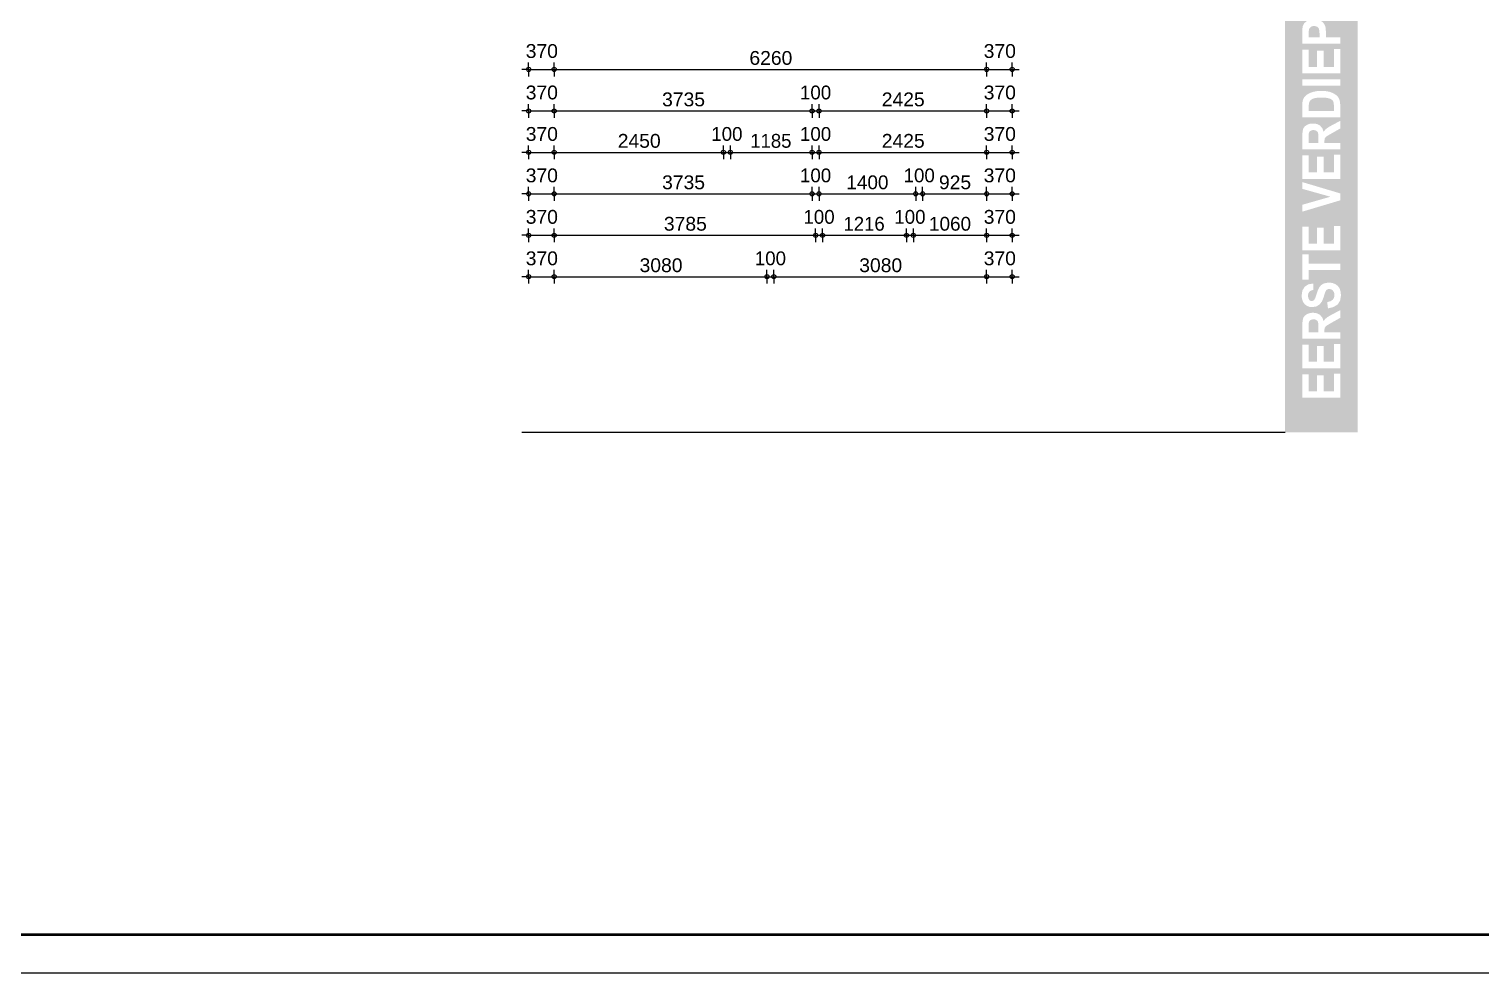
# Model space of a CAD drawing. Header units: millimetres. Extents: x 0 to 59350, y 0 to 29700.
# Drawn here: x 21734 to 32243, y 0 to 6830 of the extents above; entities that cross this region are included whole.
import ezdxf

# ---------------------------------------------------------------- set-up
doc = ezdxf.new("R2010")
doc.units = ezdxf.units.MM
doc.linetypes.add('PUNKT2_S9', pattern=[1, 0, -1])
doc.layers.add('Standard', color=7, linetype='Continuous', lineweight=25)
doc.styles.add('ARIAL', font='arial.ttf')

msp = doc.modelspace()

# ---------------------------------------------------------------- hatches: boundary and pattern name
at = {"layer": 'Standard', "linetype": 'PUNKT2_S9', "lineweight": -3}
h = msp.add_hatch(color=23, dxfattribs=at)
h.paths.add_polyline_path([(30998, 6827), (30997, 6814), (30997, 6793), (30997, 6771), (31075, 6771), (31075, 6796), (31073, 6819), (31070, 6833), (31065, 6841), (31057, 6847), (31047, 6851), (31035, 6853), (31022, 6851), (31011, 6845), (31003, 6837)])
h.paths.add_polyline_path([(30999, 6296), (30997, 6282), (30997, 6258), (30997, 6237), (31179, 6237), (31179, 6272), (31178, 6288), (31176, 6300), (31172, 6310), (31165, 6318), (31154, 6325), (31138, 6330), (31116, 6334), (31088, 6335), (31060, 6334), (31039, 6330), (31023, 6325), (31012, 6317), (31004, 6308)])
h.paths.add_polyline_path([(31066, 6068), (31063, 6082), (31058, 6089), (31051, 6095), (31042, 6098), (31031, 6100), (31018, 6098), (31008, 6093), (31001, 6086), (30997, 6076), (30997, 6065), (30997, 6042), (30997, 6006), (31066, 6006), (31066, 6040)])
h.paths.add_polyline_path([(31066, 4671), (31066, 4698), (31063, 4712), (31058, 4720), (31051, 4725), (31042, 4729), (31031, 4730), (31018, 4728), (31008, 4724), (31001, 4716), (30997, 4706), (30997, 4695), (30997, 4673), (30997, 4636), (31066, 4636)])
h.paths.add_polyline_path([(31350, 13413), (30825, 13413), (30825, 3913), (31350, 3913)])
h.paths.add_polyline_path([(31078, 7365), (31078, 7465), (31187, 7465), (31203, 7447), (31217, 7423), (31226, 7395), (31230, 7367), (31225, 7333), (31212, 7304), (31190, 7281), (31160, 7264), (31125, 7254), (31087, 7250), (31046, 7254), (31010, 7265), (30981, 7284), (30959, 7309), (30949, 7334), (30945, 7364), (30951, 7402), (30967, 7431), (30992, 7451), (31026, 7462), (31036, 7416), (31018, 7409), (31005, 7397), (30996, 7382), (30993, 7364), (30999, 7337), (31016, 7316), (31045, 7303), (31084, 7298), (31127, 7303), (31158, 7316), (31176, 7337), (31182, 7364), (31181, 7378), (31175, 7393), (31168, 7406), (31159, 7418), (31124, 7418), (31124, 7365)], flags=16)
h.paths.add_polyline_path([(31225, 7163), (31046, 7071), (31225, 7071), (31225, 7028), (30950, 7028), (30950, 7073), (31134, 7166), (30950, 7166), (30950, 7209), (31225, 7209)], flags=16)
h.paths.add_polyline_path([(30950, 6937), (30950, 6983), (31225, 6983), (31225, 6937)], flags=16)
h.paths.add_polyline_path([(31120, 6829), (31121, 6801), (31121, 6771), (31225, 6771), (31225, 6725), (30950, 6725), (30950, 6799), (30951, 6834), (30954, 6854), (30964, 6872), (30981, 6887), (31005, 6897), (31035, 6900), (31058, 6898), (31077, 6893), (31093, 6884), (31104, 6873), (31112, 6861), (31117, 6849)], flags=16)
h.paths.add_polyline_path([(31057, 6557), (31057, 6673), (31104, 6673), (31104, 6557), (31179, 6557), (31179, 6685), (31225, 6685), (31225, 6511), (30950, 6511), (30950, 6681), (30997, 6681), (30997, 6557)], flags=16)
h.paths.add_polyline_path([(30950, 6467), (31225, 6467), (31225, 6421), (30950, 6421)], flags=16)
h.paths.add_polyline_path([(30955, 6319), (30965, 6338), (30981, 6354), (31001, 6366), (31025, 6375), (31054, 6381), (31090, 6383), (31122, 6381), (31149, 6376), (31176, 6365), (31197, 6351), (31210, 6337), (31219, 6319), (31223, 6301), (31225, 6278), (31225, 6191), (30950, 6191), (30950, 6275), (30951, 6301)], flags=16)
h.paths.add_polyline_path([(31118, 6046), (31113, 6039), (31111, 6029), (31110, 6016), (31110, 6006), (31225, 6006), (31225, 5960), (30950, 5960), (30950, 6057), (30952, 6089), (30957, 6111), (30968, 6126), (30984, 6137), (31004, 6145), (31027, 6147), (31055, 6144), (31078, 6132), (31095, 6113), (31104, 6087), (31115, 6101), (31127, 6112), (31144, 6123), (31171, 6138), (31225, 6166), (31225, 6111), (31165, 6077), (31139, 6062), (31125, 6053)], flags=16)
h.paths.add_polyline_path([(31104, 5908), (31104, 5793), (31179, 5793), (31179, 5921), (31225, 5921), (31225, 5746), (30950, 5746), (30950, 5916), (30997, 5916), (30997, 5793), (31057, 5793), (31057, 5908)], flags=16)
h.paths.add_polyline_path([(30950, 5559), (31154, 5617), (30950, 5674), (30950, 5723), (31225, 5641), (31225, 5591), (30950, 5509)], flags=16)
h.paths.add_polyline_path([(31179, 5277), (31179, 5405), (31225, 5405), (31225, 5230), (30950, 5230), (30950, 5400), (30997, 5400), (30997, 5277), (31057, 5277), (31057, 5392), (31104, 5392), (31104, 5277)], flags=16)
h.paths.add_polyline_path([(30997, 5133), (31225, 5133), (31225, 5086), (30997, 5086), (30997, 5018), (30950, 5018), (30950, 5200), (30997, 5200)], flags=16)
h.paths.add_polyline_path([(31145, 4950), (31136, 4948), (31129, 4945), (31122, 4938), (31117, 4928), (31112, 4915), (31105, 4891), (31092, 4859), (31077, 4839), (31052, 4823), (31022, 4818), (31002, 4820), (30983, 4828), (30967, 4840), (30955, 4856), (30948, 4877), (30945, 4901), (30951, 4939), (30968, 4966), (30994, 4983), (31029, 4989), (31031, 4943), (31013, 4938), (31001, 4930), (30994, 4918), (30991, 4901), (30994, 4883), (31001, 4869), (31009, 4864), (31018, 4862), (31027, 4864), (31035, 4869), (31044, 4884), (31053, 4911), (31063, 4941), (31073, 4961), (31085, 4976), (31101, 4987), (31121, 4993), (31145, 4996), (31168, 4993), (31189, 4985), (31207, 4972), (31220, 4954), (31227, 4931), (31230, 4904), (31224, 4866), (31206, 4837), (31176, 4819), (31136, 4809), (31130, 4854), (31154, 4861), (31170, 4871), (31180, 4886), (31183, 4904), (31180, 4924), (31172, 4938), (31159, 4947)], flags=16)
h.paths.add_polyline_path([(31165, 4707), (31139, 4692), (31125, 4683), (31118, 4676), (31113, 4669), (31111, 4660), (31110, 4646), (31110, 4636), (31225, 4636), (31225, 4590), (30950, 4590), (30950, 4688), (30952, 4719), (30957, 4741), (30968, 4756), (30984, 4768), (31004, 4775), (31027, 4778), (31055, 4774), (31078, 4762), (31095, 4743), (31104, 4717), (31115, 4731), (31127, 4742), (31144, 4753), (31171, 4768), (31225, 4796), (31225, 4741)], flags=16)
h.paths.add_polyline_path([(31225, 4376), (30950, 4376), (30950, 4546), (30997, 4546), (30997, 4423), (31057, 4423), (31057, 4538), (31104, 4538), (31104, 4423), (31179, 4423), (31179, 4551), (31225, 4551)], flags=16)
h.paths.add_polyline_path([(31104, 4324), (31104, 4209), (31179, 4209), (31179, 4337), (31225, 4337), (31225, 4163), (30950, 4163), (30950, 4333), (30997, 4333), (30997, 4209), (31057, 4209), (31057, 4324)], flags=16)

# ---------------------------------------------------------------- linework, layer by layer
at = {"layer": 'Standard', "color": 7, "linetype": 'Continuous', "lineweight": -3}
for p, q in [((25350, 6538), (25300, 6538)), ((25350, 6538), (25350, 6588)), ((25350, 6538), (25350, 6488)), ((25350, 6538), (25535, 6538)), ((25535, 6538), (25535, 6588)), ((25535, 6538), (25535, 6488)), ((25535, 6538), (26873, 6538)), ((26873, 6538), (28665, 6538)), ((28665, 6538), (28665, 6588)), ((28665, 6538), (28665, 6488)), ((28665, 6538), (28850, 6538)), ((28850, 6538), (28850, 6588)), ((28850, 6538), (28900, 6538)), ((28850, 6538), (28850, 6488)), ((25350, 6238), (25300, 6238)), ((25350, 6238), (25350, 6288)), ((25350, 6238), (25350, 6188)), ((25350, 6238), (25535, 6238)), ((25535, 6238), (25535, 6288)), ((25535, 6238), (25535, 6188)), ((25535, 6238), (26241, 6238)), ((26241, 6238), (27402, 6238)), ((27402, 6238), (27402, 6288)), ((27402, 6238), (27402, 6188)), ((27402, 6238), (27452, 6238)), ((27452, 6238), (27452, 6288)), ((27452, 6238), (27452, 6188)), ((27452, 6238), (27831, 6238)), ((27831, 6238), (28665, 6238)), ((28665, 6238), (28665, 6288)), ((28665, 6238), (28665, 6188)), ((28665, 6238), (28850, 6238)), ((28850, 6238), (28850, 6288)), ((28850, 6238), (28900, 6238)), ((28850, 6238), (28850, 6188)), ((25350, 5938), (25300, 5938)), ((25350, 5938), (25350, 5988)), ((25350, 5938), (25350, 5888)), ((25350, 5938), (25535, 5938)), ((25535, 5938), (25535, 5988)), ((25535, 5938), (25535, 5888)), ((25535, 5938), (25920, 5938)), ((25920, 5938), (26760, 5938)), ((26760, 5938), (26760, 5988)), ((26760, 5938), (26760, 5888)), ((26760, 5938), (26810, 5938)), ((26810, 5938), (26810, 5988)), ((26810, 5938), (26810, 5888)), ((26810, 5938), (26879, 5938)), ((26879, 5938), (27402, 5938)), ((27402, 5938), (27402, 5988)), ((27402, 5938), (27402, 5888)), ((27402, 5938), (27452, 5938)), ((27452, 5938), (27452, 5988)), ((27452, 5938), (27452, 5888)), ((27452, 5938), (27831, 5938)), ((27831, 5938), (28665, 5938)), ((28665, 5938), (28665, 5988)), ((28665, 5938), (28665, 5888)), ((28665, 5938), (28850, 5938)), ((28850, 5938), (28850, 5988)), ((28850, 5938), (28900, 5938)), ((28850, 5938), (28850, 5888)), ((25350, 5638), (25350, 5688)), ((25535, 5638), (25535, 5688)), ((27402, 5638), (27402, 5688)), ((27452, 5638), (27452, 5688)), ((28152, 5638), (28152, 5688)), ((28202, 5638), (28202, 5688)), ((28665, 5638), (28665, 5688)), ((28850, 5638), (28850, 5688)), ((25350, 5638), (25300, 5638)), ((25350, 5638), (25350, 5588)), ((25350, 5638), (25535, 5638)), ((25535, 5638), (25535, 5588)), ((25535, 5638), (26241, 5638)), ((26241, 5638), (27402, 5638)), ((27402, 5638), (27402, 5588)), ((27402, 5638), (27452, 5638)), ((27452, 5638), (27452, 5588)), ((27452, 5638), (27575, 5638)), ((27575, 5638), (28152, 5638)), ((28152, 5638), (28152, 5588)), ((28152, 5638), (28202, 5638)), ((28202, 5638), (28202, 5588)), ((28202, 5638), (28245, 5638)), ((28245, 5638), (28665, 5638)), ((28665, 5638), (28665, 5588)), ((28665, 5638), (28850, 5638)), ((28850, 5638), (28900, 5638)), ((28850, 5638), (28850, 5588)), ((25350, 5338), (25350, 5388)), ((25535, 5338), (25535, 5388)), ((27427, 5338), (27427, 5388)), ((27477, 5338), (27477, 5388)), ((28085, 5338), (28085, 5388)), ((28135, 5338), (28135, 5388)), ((28665, 5338), (28665, 5388)), ((28850, 5338), (28850, 5388)), ((25350, 5338), (25300, 5338)), ((25350, 5338), (25350, 5288)), ((25350, 5338), (25535, 5338)), ((25535, 5338), (25535, 5288)), ((25535, 5338), (26254, 5338)), ((26254, 5338), (27427, 5338)), ((27427, 5338), (27427, 5288)), ((27427, 5338), (27477, 5338)), ((27477, 5338), (27477, 5288)), ((27477, 5338), (27554, 5338)), ((27554, 5338), (28085, 5338)), ((28085, 5338), (28085, 5288)), ((28085, 5338), (28135, 5338)), ((28135, 5338), (28135, 5288)), ((28135, 5338), (28173, 5338)), ((28173, 5338), (28665, 5338)), ((28665, 5338), (28665, 5288)), ((28665, 5338), (28850, 5338)), ((28850, 5338), (28900, 5338)), ((28850, 5338), (28850, 5288)), ((25350, 5038), (25350, 5088)), ((25535, 5038), (25535, 5088)), ((27075, 5038), (27075, 5088)), ((27125, 5038), (27125, 5088)), ((28665, 5038), (28665, 5088)), ((28850, 5038), (28850, 5088)), ((25350, 5038), (25300, 5038)), ((25350, 5038), (25350, 4988)), ((25350, 5038), (25535, 5038)), ((25535, 5038), (25535, 4988)), ((25535, 5038), (26078, 5038)), ((26078, 5038), (27075, 5038)), ((27075, 5038), (27075, 4988)), ((27075, 5038), (27125, 5038)), ((27125, 5038), (27125, 4988)), ((27125, 5038), (27668, 5038)), ((27668, 5038), (28665, 5038)), ((28665, 5038), (28665, 4988)), ((28665, 5038), (28850, 5038)), ((28850, 5038), (28900, 5038)), ((28850, 5038), (28850, 4988))]:
    msp.add_line(p, q, dxfattribs=at)
at = {"layer": 'Standard', "color": 26, "linetype": 'Continuous', "lineweight": -3}
msp.add_line((25300, 3913), (30825, 3913), dxfattribs=at)
at = {"layer": 'Standard', "color": 30, "linetype": 'Continuous', "lineweight": 50}
msp.add_line((250, 278), (59072, 278), dxfattribs=at)
at = {"layer": 'Standard', "color": 1, "linetype": 'Continuous', "lineweight": 25}
msp.add_line((0, 0), (59350, 0), dxfattribs=at)
at = {"layer": 'Standard', "color": 7, "linetype": 'Continuous', "lineweight": -3}
for centre in [(25350, 6538), (25535, 6538), (28665, 6538), (28850, 6538), (25350, 6238), (25535, 6238), (27402, 6238), (27452, 6238), (28665, 6238), (28850, 6238), (25350, 5938), (25535, 5938), (26760, 5938), (26810, 5938), (27402, 5938), (27452, 5938), (28665, 5938), (28850, 5938), (25350, 5638), (25535, 5638), (27402, 5638), (27452, 5638), (28152, 5638), (28202, 5638), (28665, 5638), (28850, 5638), (25350, 5338), (25535, 5338), (27427, 5338), (27477, 5338), (28085, 5338), (28135, 5338), (28665, 5338), (28850, 5338), (25350, 5038), (25535, 5038), (27075, 5038), (27125, 5038), (28665, 5038), (28850, 5038)]:
    msp.add_circle(centre, 15, dxfattribs=at)

# ---------------------------------------------------------------- texts
at = {"layer": 'Standard', "color": 7, "linetype": 'Continuous', "lineweight": -3, "char_height": 100, "attachment_point": 7, "style": 'ARIAL'}
for s, insert, width in [('\\W1.00;370', (25329, 6620), 285.15), ('\\W1.00;6260', (26948, 6570), 363.56), ('\\W1.00;370', (28644, 6620), 285.15), ('\\W1.00;370', (25329, 6320), 285.15), ('\\W0.97;100', (27314, 6320), 283.55), ('\\W1.00;370', (28644, 6320), 285.15), ('\\W1.00;3735', (26316, 6270), 363.56), ('\\W1.00;2425', (27906, 6270), 363.56), ('\\W1.00;370', (25329, 6020), 285.15), ('\\W0.97;100', (26672, 6020), 283.55), ('\\W0.97;100', (27314, 6020), 283.55), ('\\W1.00;370', (28644, 6020), 285.15), ('\\W1.00;2450', (25995, 5970), 363.56), ('\\W0.96;1185', (26954, 5970), 361.2), ('\\W1.00;2425', (27906, 5970), 363.56), ('\\W1.00;370', (25329, 5720), 285.15), ('\\W0.97;100', (27314, 5720), 283.55), ('\\W0.97;100', (28064, 5720), 283.55), ('\\W1.00;370', (28644, 5720), 285.15), ('\\W1.00;3735', (26316, 5670), 363.56), ('\\W0.98;1400', (27650, 5670), 362.35), ('\\W1.00;925', (28320, 5670), 285.15), ('\\W1.00;370', (25329, 5420), 285.15), ('\\W1.00;3785', (26329, 5370), 363.56), ('\\W0.97;100', (27339, 5420), 283.55), ('\\W0.96;1216', (27629, 5370), 361.2), ('\\W0.97;100', (27997, 5420), 283.55), ('\\W0.98;1060', (28248, 5370), 362.35), ('\\W1.00;370', (28644, 5420), 285.15), ('\\W1.00;370', (25329, 5120), 285.15), ('\\W1.00;3080', (26153, 5070), 363.56), ('\\W0.97;100', (26987, 5120), 283.55), ('\\W1.00;3080', (27743, 5070), 363.56), ('\\W1.00;370', (28644, 5120), 285.15)]:
    msp.add_mtext(s, dxfattribs=dict(at, insert=insert, width=width))

doc.saveas('drawing.dxf')
